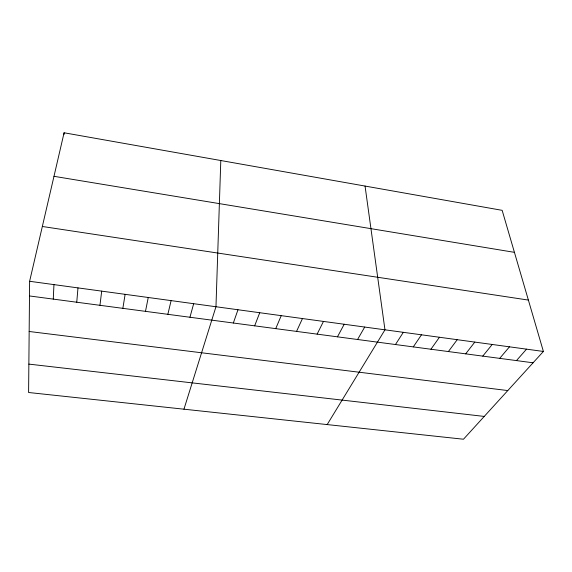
<?xml version="1.0" encoding="UTF-8"?>
<svg xmlns="http://www.w3.org/2000/svg" width="572" height="572" viewBox="0 0 572 572"><rect width="100%" height="100%" fill="white"/><g stroke="black" fill="none" stroke-linecap="round" stroke-linejoin="round"><path stroke-width="0.86" d="M29.622 281.288L28.6 392.499L463.477 439.224L543.4 351.458L502.152 210.339L64.085 132.775L29.622 281.288L543.4 351.458M220.799 160.525L215.966 306.735L183.955 409.194M53.267 299.113L53.954 284.606M64 134.47L64.085 132.775M76.755 302.231L77.978 287.888M99.95 305.305L101.702 291.127M122.858 308.351L125.125 294.33M145.488 311.354L148.255 297.49M167.853 314.321L171.107 300.607M189.947 317.253L193.672 303.689M233.34 323.016L237.981 309.745M254.654 325.847L259.738 312.712M275.718 328.643L281.238 315.651M296.539 331.402L302.474 318.554M317.117 334.134L323.466 321.421M337.459 336.837L344.208 324.252M357.572 339.503L364.707 327.055M327.177 424.581L384.963 329.822L365.05 186.064M395.459 344.537L403.317 332.325M413.284 346.897L421.471 334.806M430.923 349.242L439.439 337.258M448.384 351.558L457.214 339.689M465.665 353.853L474.81 342.092M482.768 356.127L492.22 344.466M499.706 358.372L509.459 346.825M516.473 360.596L526.519 349.156M28.865 364.107L484.241 416.423M29.165 331.488L507.793 390.562M29.487 295.953L533.075 362.798M42.342 226.483L528.385 300.085M53.982 176.312L514.428 252.345"/></g></svg>
